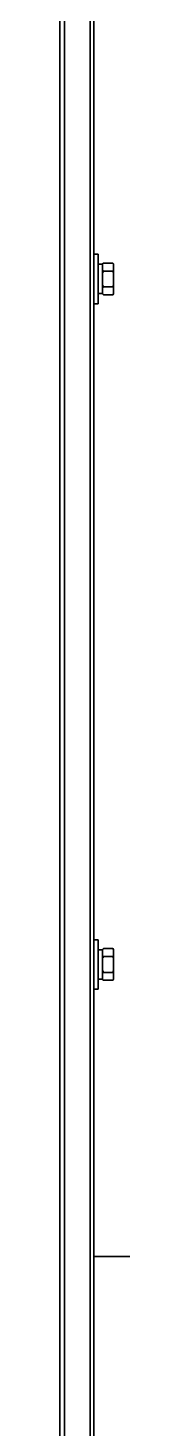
# Model space of a CAD drawing. Header units: millimetres. Extents: x 32496 to 166256, y 3504 to 23939.
# Drawn here: x 93586 to 93609, y 20413 to 20924 of the extents above; entities that cross this region are included whole.
import ezdxf

# ---------------------------------------------------------------- set-up
doc = ezdxf.new("R2010")
doc.units = ezdxf.units.MM
doc.layers.get('0').update_dxf_attribs({"lineweight": 35})

# ---------------------------------------------------------------- blocks, each defined once
blk = doc.blocks.new('8-1250')
at = {"linetype": 'Continuous'}
for p, q in [((-6376.53, -34566.29), (-6376.53, -32553.29)), ((-6374.83, -32553.29), (-6374.83, -34566.29)), ((-6365.53, -34566.29), (-6365.53, -33570.79)), ((-6364.13, -33680.92), (-6364.13, -33925.66)), ((-6364.13, -33919.29), (-6362.53, -33919.29)), ((-6362.53, -33937.29), (-6362.53, -33919.29)), ((-6362.53, -33922.94), (-6360.93, -33922.94)), ((-6360.93, -33922.82), (-6360.63, -33922.52)), ((-6360.93, -33933.76), (-6360.93, -33922.82)), ((-6360.63, -33922.52), (-6357.23, -33922.52)), ((-6356.93, -33922.82), (-6357.23, -33922.52)), ((-6356.93, -33933.76), (-6356.93, -33922.82)), ((-6364.13, -33925.66), (-6364.13, -33930.92)), ((-6360.63, -33925.4), (-6357.23, -33925.4)), ((-6364.13, -33930.92), (-6364.13, -34175.66)), ((-6362.53, -33933.64), (-6360.93, -33933.64)), ((-6360.93, -33933.76), (-6360.63, -33934.06)), ((-6360.63, -33931.18), (-6357.23, -33931.18)), ((-6360.63, -33934.06), (-6357.23, -33934.06)), ((-6356.93, -33933.76), (-6357.23, -33934.06)), ((-6364.13, -33937.29), (-6362.53, -33937.29)), ((-6364.13, -34169.29), (-6362.53, -34169.29)), ((-6362.53, -34187.29), (-6362.53, -34169.29)), ((-6362.53, -34172.94), (-6360.93, -34172.94)), ((-6360.93, -34172.82), (-6360.63, -34172.52)), ((-6360.93, -34183.76), (-6360.93, -34172.82)), ((-6360.63, -34172.52), (-6357.23, -34172.52)), ((-6360.63, -34175.4), (-6357.23, -34175.4)), ((-6356.93, -34172.82), (-6357.23, -34172.52)), ((-6356.93, -34183.76), (-6356.93, -34172.82)), ((-6364.13, -34175.66), (-6364.13, -34180.92)), ((-6364.13, -34180.92), (-6364.13, -34425.66)), ((-6362.53, -34183.64), (-6360.93, -34183.64)), ((-6360.93, -34183.76), (-6360.63, -34184.06)), ((-6360.63, -34181.18), (-6357.23, -34181.18)), ((-6360.63, -34184.06), (-6357.23, -34184.06)), ((-6356.93, -34183.76), (-6357.23, -34184.06)), ((-6364.13, -34187.29), (-6362.53, -34187.29)), ((-6343.53, -34284.79), (-6364.13, -34284.79))]:
    blk.add_line(p, q, dxfattribs=at)
for centre, start, end in [((-6359.69, -33925.09), 39.1364, 39.5013), ((-6358.17, -33931.49), 219.1364, 219.5008), ((-6359.69, -34175.09), 39.1364, 39.5013), ((-6358.17, -34181.49), 219.1364, 219.5008)]:
    blk.add_arc(centre, 3.56, start, end, dxfattribs=at)
for points, knots in [([(-6360.93, -33922.85), (-6360.9, -33922.82), (-6360.81, -33922.7), (-6360.71, -33922.59), (-6360.63, -33922.52)], [0, 0, 0, 0, 0.244558, 1, 1, 1, 1]), ([(-6360.63, -33925.4), (-6360.65, -33925.38), (-6360.76, -33925.27), (-6360.86, -33925.16), (-6360.93, -33925.07)], [0, 0, 0, 0, 0.255352, 1, 1, 1, 1]), ([(-6356.94, -33922.83), (-6356.96, -33922.8), (-6357.06, -33922.69), (-6357.15, -33922.59), (-6357.23, -33922.52)], [0, 0, 0, 0, 0.244878, 1, 1, 1, 1]), ([(-6357.23, -33925.4), (-6357.2, -33925.38), (-6357.1, -33925.27), (-6357, -33925.16), (-6356.93, -33925.07)], [0, 0, 0, 0, 0.255353, 1, 1, 1, 1]), ([(-6360.93, -33931.51), (-6360.9, -33931.48), (-6360.81, -33931.36), (-6360.71, -33931.26), (-6360.63, -33931.18)], [0, 0, 0, 0, 0.244558, 1, 1, 1, 1]), ([(-6360.63, -33934.06), (-6360.65, -33934.04), (-6360.75, -33933.94), (-6360.85, -33933.83), (-6360.91, -33933.75)], [0, 0, 0, 0, 0.255041, 1, 1, 1, 1]), ([(-6356.93, -33931.51), (-6356.95, -33931.48), (-6357.05, -33931.36), (-6357.15, -33931.26), (-6357.23, -33931.18)], [0, 0, 0, 0, 0.244558, 1, 1, 1, 1]), ([(-6357.23, -33934.06), (-6357.2, -33934.04), (-6357.1, -33933.93), (-6357, -33933.82), (-6356.93, -33933.73)], [0, 0, 0, 0, 0.255353, 1, 1, 1, 1]), ([(-6360.93, -34172.85), (-6360.9, -34172.82), (-6360.81, -34172.7), (-6360.71, -34172.59), (-6360.63, -34172.52)], [0, 0, 0, 0, 0.244558, 1, 1, 1, 1]), ([(-6360.63, -34175.4), (-6360.65, -34175.38), (-6360.76, -34175.27), (-6360.86, -34175.16), (-6360.93, -34175.07)], [0, 0, 0, 0, 0.255352, 1, 1, 1, 1]), ([(-6356.94, -34172.83), (-6356.96, -34172.8), (-6357.06, -34172.69), (-6357.15, -34172.59), (-6357.23, -34172.52)], [0, 0, 0, 0, 0.244878, 1, 1, 1, 1]), ([(-6357.23, -34175.4), (-6357.2, -34175.38), (-6357.1, -34175.27), (-6357, -34175.16), (-6356.93, -34175.07)], [0, 0, 0, 0, 0.255353, 1, 1, 1, 1]), ([(-6360.93, -34181.51), (-6360.9, -34181.48), (-6360.81, -34181.36), (-6360.71, -34181.26), (-6360.63, -34181.18)], [0, 0, 0, 0, 0.244558, 1, 1, 1, 1]), ([(-6360.63, -34184.06), (-6360.65, -34184.04), (-6360.75, -34183.94), (-6360.85, -34183.83), (-6360.91, -34183.75)], [0, 0, 0, 0, 0.255041, 1, 1, 1, 1]), ([(-6356.93, -34181.51), (-6356.95, -34181.48), (-6357.05, -34181.36), (-6357.15, -34181.26), (-6357.23, -34181.18)], [0, 0, 0, 0, 0.244558, 1, 1, 1, 1]), ([(-6357.23, -34184.06), (-6357.2, -34184.04), (-6357.1, -34183.93), (-6357, -34183.82), (-6356.93, -34183.73)], [0, 0, 0, 0, 0.255353, 1, 1, 1, 1])]:
    blk.add_open_spline(points, degree=3, knots=knots, dxfattribs=at)
for points in [[(-6360.93, -33926.06), (-6360.84, -33925.84), (-6360.74, -33925.62), (-6360.63, -33925.4)], [(-6356.93, -33926.06), (-6357.02, -33925.84), (-6357.12, -33925.62), (-6357.23, -33925.4)], [(-6360.63, -33931.18), (-6360.74, -33930.96), (-6360.84, -33930.74), (-6360.93, -33930.52)], [(-6357.23, -33931.18), (-6357.12, -33930.96), (-6357.02, -33930.74), (-6356.93, -33930.52)], [(-6360.93, -34176.06), (-6360.84, -34175.84), (-6360.74, -34175.62), (-6360.63, -34175.4)], [(-6356.93, -34176.06), (-6357.02, -34175.84), (-6357.12, -34175.62), (-6357.23, -34175.4)], [(-6360.63, -34181.18), (-6360.74, -34180.96), (-6360.84, -34180.74), (-6360.93, -34180.52)], [(-6357.23, -34181.18), (-6357.12, -34180.96), (-6357.02, -34180.74), (-6356.93, -34180.52)]]:
    blk.add_open_spline(points, degree=3, dxfattribs=at)

msp = doc.modelspace()

# ---------------------------------------------------------------- block references
at = {"color": 6}
msp.add_blockref('8-1250', (99962.893, 54760.291), dxfattribs=at)

doc.saveas('drawing.dxf')
